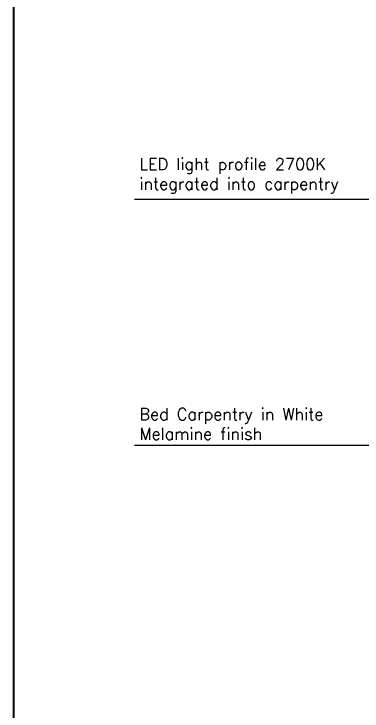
# Model space of a CAD drawing. Header units: inches. Extents: x 4017 to 5703, y -944 to 2840.
# Drawn here: x 4016.5 to 4105.1, y 692.3 to 869.5 of the extents above; entities that cross this region are included whole.
import ezdxf

# ---------------------------------------------------------------- set-up
doc = ezdxf.new("R2010")
doc.units = ezdxf.units.IN
doc.header["$MEASUREMENT"] = 0
doc.layers.get('0').update_dxf_attribs({"color": 5})
doc.layers.add('A-dim-work', color=8, linetype='Continuous')
doc.styles.add('ENGLISH', font='romans.shx', dxfattribs={"height": 2})
doc.styles.get("Standard").update_dxf_attribs({"font": 'arial.ttf'})
doc.dimstyles.new('D-50', dxfattribs={"dimtxt": 11, "dimasz": 0.5, "dimexe": 0.2, "dimexo": 0, "dimgap": 0.8, "dimtad": 0, "dimdec": 0, "dimdsep": 46, "dimtxsty": 'Standard', "dimblk": 'ar11', "dimcen": 20, "dimdle": 0.1, "dimse1": 1, "dimse2": 1, "dimclrt": 2, "dimadec": 0, "dimazin": 0, "dimtfac": 1, "dimtdec": 0, "dimtix": 1, "dimtmove": 2, "dimatfit": 3, "dimfxl": 1, "dimtvp": 1, "dimtolj": 1, "dimlwd": -1, "dimlwe": -1, "dimarcsym": 0})

# ---------------------------------------------------------------- blocks, each defined once
blk = doc.blocks.new('ar11')
for p, q in [((0, 14.887), (0, -14.887)), ((-4.243, -4.243), (4.243, 4.243)), ((-12.405, 0), (12.405, 0))]:
    blk.add_line(p, q)

msp = doc.modelspace()

# ---------------------------------------------------------------- linework, layer by layer
at = {"layer": 'A-dim-work', "color": 6, "lineweight": 40, "ltscale": 20}
msp.add_lwpolyline([(4016.52, -65.76), (4016.52, 1046.74), (5702.9, 1046.74), (5702.9, -65.76)], close=True, dxfattribs=at)

# ---------------------------------------------------------------- texts
at = {"layer": 'A-dim-work', "color": 6, "lineweight": 40, "ltscale": 20, "char_height": 3, "attachment_point": 7, "style": 'ENGLISH'}
for s, insert in [('LED light profile 2700K integrated into carpentry', (4048.43, 823.83)), ('Bed Carpentry in White Melamine finish', (4048.43, 761.26))]:
    msp.add_mtext_dynamic_manual_height_columns(s, width=62.0804, gutter_width=300.45, heights=[0], dxfattribs=dict(at, insert=insert))

# ---------------------------------------------------------------- leaders
at = {"layer": 'A-dim-work', "color": 6, "lineweight": 40, "ltscale": 20}
for points in [[(4238.37, 822.33), (4084.49, 822.33), (4047.19, 822.33)], [(4238.37, 759.76), (4084.49, 759.76), (4047.19, 759.76)]]:
    msp.add_leader(points, dimstyle='D-50', override={"dimasz": 5, "dimfxl": 1.25, "dimfxlon": 1}, dxfattribs=at)

doc.saveas('drawing.dxf')
